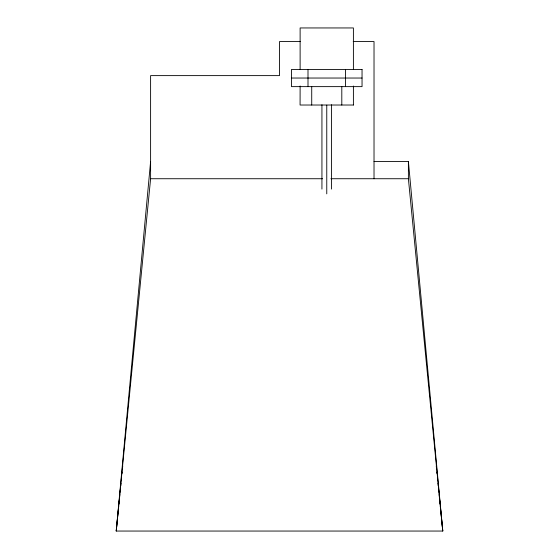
<?xml version="1.0" encoding="UTF-8"?>
<svg xmlns="http://www.w3.org/2000/svg" width="559" height="559" viewBox="0 0 559 559"><rect width="100%" height="100%" fill="white"/><g stroke="black" fill="none" stroke-linecap="round" stroke-linejoin="round"><path stroke-width="0.84" d="M150.602 161.551L116.23 531.05L442.77 531.05L408.398 161.551L374.02 161.551M300.316 41.576L279.5 41.576L279.5 75.619L150.602 75.619L150.602 178.733L116.23 531.05L118.753 505.881M118.92 504.141L119.36 499.802M119.528 498.069L119.878 494.596M120.136 491.99L120.485 488.517M120.744 485.918L121.01 483.311M121.352 479.839L121.617 477.232M121.96 473.766L122.135 472.027M122.568 467.687L122.742 465.954M353.211 41.576L374.02 41.576L374.02 178.733M291.477 78.036L362.043 78.036M353.449 105.022L300.078 105.022L300.12 85.995M150.602 178.733L322.529 178.733M330.886 178.733L408.398 178.733L442.77 531.05L440.247 505.881M436.258 465.954L436.432 467.687M436.865 472.027L437.04 473.766M437.383 477.232L437.648 479.839M437.99 483.311L438.256 485.918M438.515 488.517L438.864 491.99M439.122 494.596L439.472 498.069M439.64 499.802L440.08 504.141M408.398 161.551L408.398 178.733M353.4 69.596L353.4 27.95L300.12 27.95L300.12 69.596M353.4 86.009L353.4 105.022M345.518 69.442L345.518 86.631M341.801 86.631L341.801 105.022M331.585 104.757L331.585 189.089M326.763 105.176L326.763 193.854M321.935 104.757L321.935 189.089M311.726 86.631L311.726 105.022M308.002 69.442L308.002 86.631M362.043 69.442L291.477 69.442L291.477 86.631L362.043 86.631L362.043 69.442"/></g></svg>
